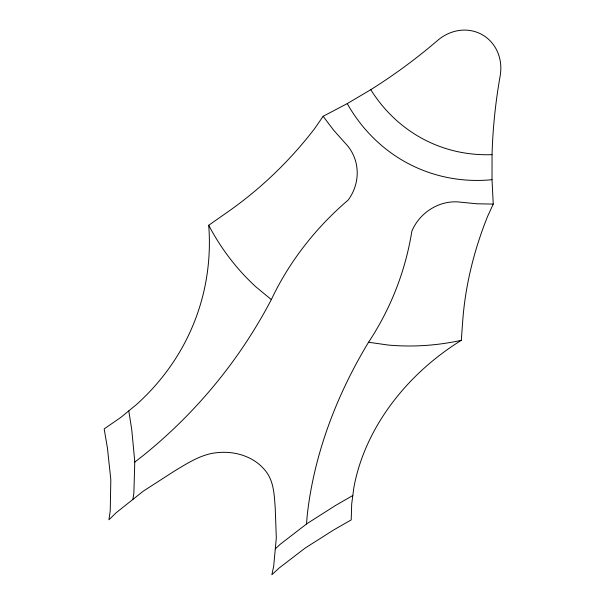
<?xml version="1.0" encoding="UTF-8"?>
<svg xmlns="http://www.w3.org/2000/svg" width="605" height="605" viewBox="0 0 605 605"><rect width="100%" height="100%" fill="white"/><g stroke="black" fill="none" stroke-linecap="round" stroke-linejoin="round"><path stroke-width="0.91" d="M492.016 179.708L492.054 154.646A525.813 385.468 -54.2 0 1 500.154 75.943A42.592 38.637 -60 0 0 482.276 34.742A42.592 38.637 -60 0 0 437.672 40.391A916.008 698.314 69.3 0 1 370.767 89.684L347.24 103.614L323.13 116.289L314.857 128.313A539.751 459.656 54.5 0 1 228.055 211.727L208.717 225.264A278.663 243.777 19.3 0 1 136.238 404.753L120.773 417.45L104.166 428.892L107.433 448.01L110.821 479.682L110.246 510.696L108.93 519.786L116.183 512.715L143.332 491.116L174.278 471.174C187.837 463.037 201.677 453.833 217.921 452.585A54.284 45.428 -12.1 0 1 264.998 470.244C273.906 480.65 274.239 494.822 275.214 507.769L276.311 537.868L273.679 566.378L271.857 574.75L278.958 568.171L305.207 548.024L333.688 529.95L351.21 519.899L351.702 503.935L353.849 487.66A209.035 165.725 -31 0 1 461.297 340.335L462.749 320.544A348.881 268.839 -45.2 0 1 487.592 216.401L493.241 204.082L492.016 179.708A183.307 163.1 -65.9 0 1 347.24 103.614M306.485 524.021L307.234 515.301A447.98 334.247 -36.4 0 1 368.543 342.248A319.863 299.528 14.8 0 0 411.846 231.201A43.893 39.227 -40 0 1 460.866 202.206L477.005 203.787L493.241 204.082M132.896 499.42L133.886 492.962L134.779 461.607L131.739 429.573L128.774 410.886M275.29 548.879L280.342 544.182L306.886 523.711L335.684 505.379L352.806 495.533M134.771 462.091L143.166 455.573A782.802 621.577 36.4 0 0 271.335 299.604A269.308 226.066 -33.8 0 1 348.17 200.051A45.95 43.953 -36 0 0 345.274 143.226L333.741 130.317L323.13 116.289M368.543 342.248L388.228 345.054A262.237 240.941 -56.5 0 0 461.297 340.335M271.335 299.604L255.514 286.536A262.237 240.941 -56.5 0 1 208.717 225.264M492.054 154.646A169.997 150.471 -66.8 0 1 370.767 89.684"/></g></svg>
